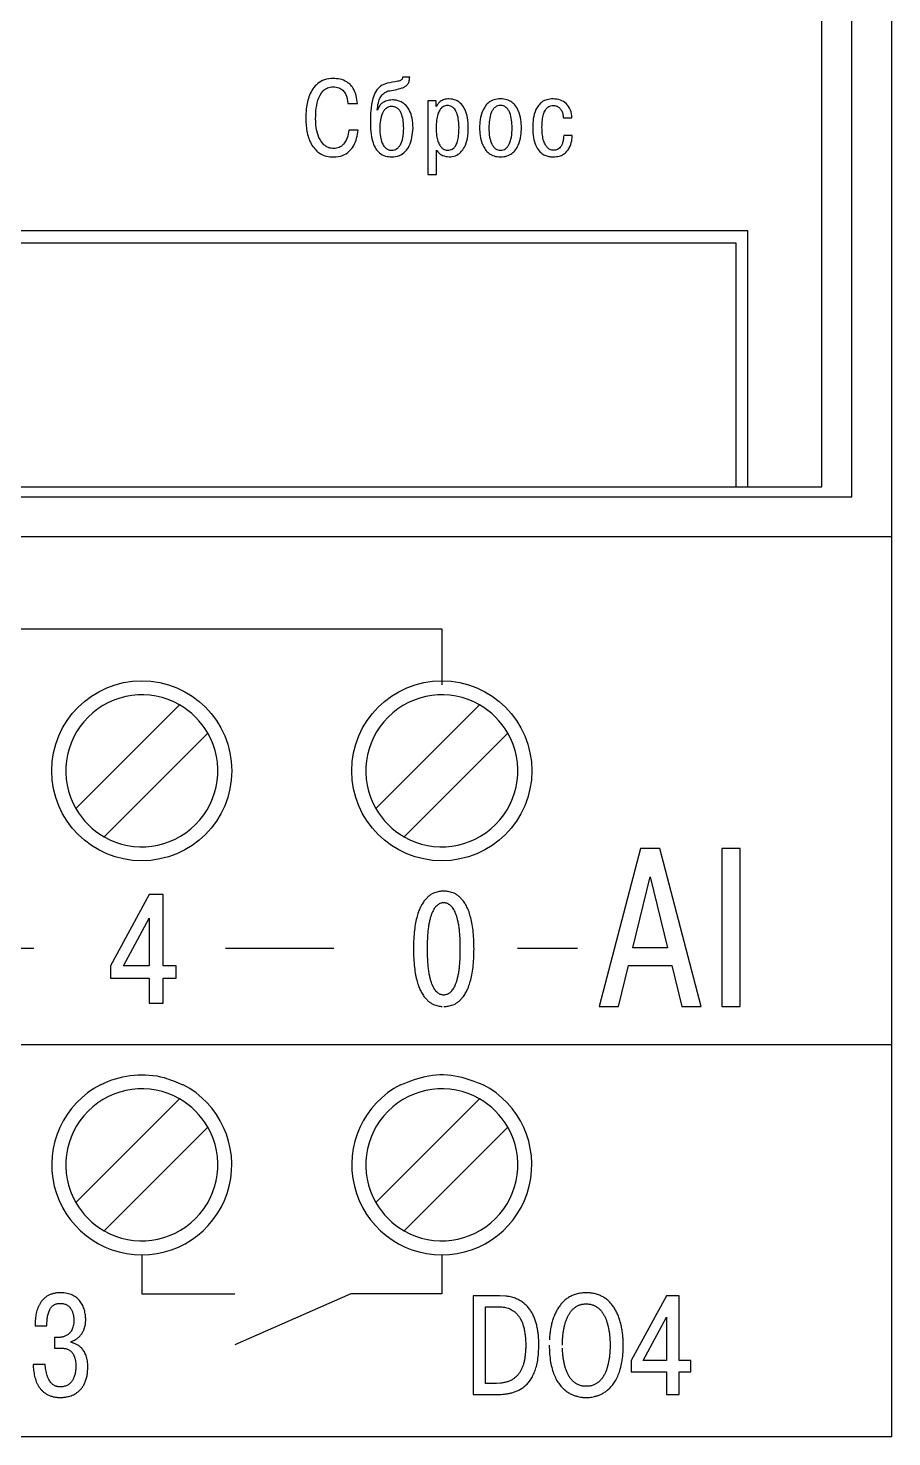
# Model space of a CAD drawing. Header units: millimetres. Extents: x 3520 to 8864, y 403 to 1747.
# Drawn here: x 5651.25 to 5672.84, y 1207 to 1242.22 of the extents above; entities that cross this region are included whole.
import ezdxf

# ---------------------------------------------------------------- set-up
doc = ezdxf.new("R2010")
doc.units = ezdxf.units.MM

msp = doc.modelspace()

# ---------------------------------------------------------------- linework, layer by layer
for p, q in [((5672.842, 1229.5), (5672.842, 1274.5)), ((5671.842, 1230.5), (5671.842, 1273.5)), ((5671.092, 1230.751), (5671.092, 1273.251)), ((5660.79, 1240.991), (5660.612, 1240.991)), ((5659.247, 1240.332), (5659.483, 1240.332)), ((5661.239, 1240.396), (5661.239, 1238.562)), ((5661.451, 1240.396), (5661.239, 1240.396)), ((5661.451, 1240.258), (5661.451, 1240.396)), ((5659.985, 1240.166), (5659.98, 1240.166)), ((5661.456, 1240.258), (5661.451, 1240.258)), ((5664.631, 1239.975), (5664.845, 1239.975)), ((5659.501, 1239.666), (5659.266, 1239.666)), ((5664.853, 1239.531), (5664.639, 1239.531)), ((5661.462, 1238.562), (5661.462, 1239.166)), ((5661.239, 1238.562), (5661.462, 1238.562)), ((5669.242, 1237.151), (5633.843, 1237.151)), ((5669.242, 1230.751), (5669.242, 1237.151)), ((5633.843, 1236.851), (5668.942, 1236.851)), ((5668.942, 1236.851), (5668.942, 1230.751)), ((5568.842, 1230.5), (5671.842, 1230.5)), ((5604.242, 1230.751), (5668.942, 1230.751)), ((5668.942, 1230.751), (5669.242, 1230.751)), ((5669.242, 1230.751), (5671.092, 1230.751)), ((5672.842, 1229.5), (5567.842, 1229.5)), ((5672.842, 1207), (5672.842, 1229.5)), ((5646.563, 1227.2), (5661.595, 1227.2)), ((5661.595, 1227.2), (5661.592, 1225.8)), ((5655.034, 1225.3), (5652.442, 1222.707)), ((5662.534, 1225.3), (5659.942, 1222.707)), ((5653.149, 1222), (5655.741, 1224.593)), ((5660.649, 1222), (5663.241, 1224.593)), ((5666.56, 1221.712), (5665.527, 1217.761)), ((5667.042, 1221.712), (5666.56, 1221.712)), ((5668.074, 1217.761), (5667.042, 1221.712)), ((5669.048, 1221.712), (5668.592, 1221.712)), ((5668.592, 1221.712), (5668.592, 1217.761)), ((5669.048, 1217.761), (5669.048, 1221.712)), ((5666.365, 1219.228), (5666.801, 1221.001)), ((5666.801, 1221.001), (5667.237, 1219.228)), ((5654.28, 1220.558), (5653.306, 1218.773)), ((5654.625, 1220.558), (5654.28, 1220.558)), ((5654.625, 1218.777), (5654.625, 1220.558)), ((5653.636, 1218.777), (5654.28, 1219.965)), ((5654.28, 1219.965), (5654.28, 1218.777)), ((5648.687, 1219.215), (5651.396, 1219.215)), ((5656.187, 1219.215), (5658.896, 1219.215)), ((5663.487, 1219.215), (5664.987, 1219.215)), ((5667.237, 1219.228), (5666.365, 1219.228)), ((5653.306, 1218.773), (5653.306, 1218.467)), ((5654.28, 1218.777), (5653.636, 1218.777)), ((5654.951, 1218.777), (5654.625, 1218.777)), ((5654.951, 1218.467), (5654.951, 1218.777)), ((5666.005, 1217.761), (5666.262, 1218.782)), ((5666.262, 1218.782), (5667.34, 1218.782)), ((5667.34, 1218.782), (5667.596, 1217.761)), ((5653.306, 1218.467), (5654.28, 1218.467)), ((5654.28, 1218.467), (5654.28, 1217.842)), ((5654.625, 1218.467), (5654.951, 1218.467)), ((5654.625, 1217.842), (5654.625, 1218.467)), ((5654.28, 1217.842), (5654.625, 1217.842)), ((5665.527, 1217.761), (5666.005, 1217.761)), ((5667.596, 1217.761), (5668.074, 1217.761)), ((5668.592, 1217.761), (5669.048, 1217.761)), ((5672.842, 1216.8), (5585.342, 1216.8)), ((5655.034, 1215.45), (5652.442, 1212.857)), ((5662.534, 1215.45), (5659.942, 1212.857)), ((5653.149, 1212.15), (5655.741, 1214.743)), ((5660.649, 1212.15), (5663.241, 1214.743)), ((5654.092, 1211.53), (5654.092, 1210.572)), ((5661.592, 1211.53), (5661.592, 1210.572)), ((5654.092, 1210.572), (5656.419, 1210.572)), ((5659.319, 1210.572), (5656.419, 1209.303)), ((5661.592, 1210.572), (5659.319, 1210.572)), ((5663.04, 1210.528), (5662.374, 1210.528)), ((5662.374, 1210.528), (5662.374, 1208.058)), ((5663.182, 1210.52), (5663.04, 1210.528)), ((5667.21, 1210.528), (5666.324, 1208.905)), ((5667.524, 1210.528), (5667.21, 1210.528)), ((5667.524, 1208.909), (5667.524, 1210.528)), ((5662.687, 1208.337), (5662.687, 1210.249)), ((5662.687, 1210.249), (5663.03, 1210.249)), ((5651.424, 1209.843), (5651.423, 1209.776)), ((5651.423, 1209.776), (5651.719, 1209.776)), ((5666.624, 1208.909), (5667.21, 1209.988)), ((5667.21, 1209.988), (5667.21, 1208.909)), ((5651.906, 1209.484), (5651.906, 1209.215)), ((5651.981, 1209.484), (5651.906, 1209.484)), ((5652, 1209.484), (5651.981, 1209.484)), ((5652.326, 1209.357), (5652.326, 1209.385)), ((5652.359, 1209.349), (5652.326, 1209.357)), ((5651.906, 1209.215), (5652.083, 1209.215)), ((5651.681, 1208.81), (5651.377, 1208.81)), ((5651.688, 1208.719), (5651.681, 1208.81)), ((5666.324, 1208.905), (5666.324, 1208.626)), ((5666.324, 1208.626), (5667.21, 1208.626)), ((5667.21, 1208.909), (5666.624, 1208.909)), ((5667.21, 1208.626), (5667.21, 1208.058)), ((5667.82, 1208.909), (5667.524, 1208.909)), ((5667.524, 1208.626), (5667.82, 1208.626)), ((5667.524, 1208.058), (5667.524, 1208.626)), ((5667.82, 1208.626), (5667.82, 1208.909)), ((5662.956, 1208.337), (5662.687, 1208.337)), ((5663.059, 1208.342), (5662.956, 1208.337)), ((5662.374, 1208.058), (5662.949, 1208.058)), ((5667.21, 1208.058), (5667.524, 1208.058)), ((5672.842, 1207), (5567.842, 1207))]:
    msp.add_line(p, q)
for centre in [(5654.092, 1223.65), (5661.592, 1223.65)]:
    msp.add_circle(centre, 2.25)
for centre, radius, start, end in [((5654.092, 1223.65), 1.9, 60.2575, 209.7425), ((5661.592, 1223.65), 1.9, 60.2575, 209.7425), ((5654.092, 1223.65), 1.9, 29.7425, 60.2575), ((5661.592, 1223.65), 1.9, 29.7425, 60.2575), ((5654.092, 1223.65), 1.9, 240.2575, 29.7425), ((5661.592, 1223.65), 1.9, 240.2575, 29.7425), ((5654.092, 1223.65), 1.9, 209.7425, 240.2575), ((5661.592, 1223.65), 1.9, 209.7425, 240.2575), ((5654.092, 1213.8), 2.25, 117.266, 62.734), ((5654.092, 1213.8), 1.9, 60.2575, 209.7425), ((5661.592, 1213.8), 2.25, 117.266, 62.734), ((5661.592, 1213.8), 1.9, 60.2575, 209.7425), ((5654.092, 1213.8), 1.9, 29.7425, 60.2575), ((5661.592, 1213.8), 1.9, 29.7425, 60.2575), ((5654.092, 1213.8), 1.9, 240.2575, 29.7425), ((5661.592, 1213.8), 1.9, 240.2575, 29.7425), ((5654.092, 1213.8), 1.9, 209.7425, 240.2575), ((5661.592, 1213.8), 1.9, 209.7425, 240.2575)]:
    msp.add_arc(centre, radius, start, end)
for points, knots in [([(5658.877, 1240.959), (5658.802, 1240.954), (5658.663, 1240.943), (5658.485, 1240.843), (5658.362, 1240.704), (5658.256, 1240.491), (5658.199, 1240.232), (5658.194, 1240.031), (5658.192, 1239.946)], [0, 0, 0, 0, 0.161685, 0.300123, 0.431374, 0.562492, 0.814301, 1, 1, 1, 1]), ([(5658.438, 1239.957), (5658.439, 1240.021), (5658.443, 1240.175), (5658.484, 1240.416), (5658.583, 1240.625), (5658.736, 1240.736), (5658.828, 1240.746), (5658.877, 1240.75)], [0, 0, 0, 0, 0.191085, 0.459427, 0.726735, 0.856343, 1, 1, 1, 1]), ([(5659.483, 1240.332), (5659.476, 1240.398), (5659.463, 1240.518), (5659.404, 1240.675), (5659.322, 1240.793), (5659.206, 1240.888), (5659.054, 1240.95), (5658.935, 1240.956), (5658.877, 1240.959)], [0, 0, 0, 0, 0.201882, 0.367669, 0.50901, 0.636291, 0.823212, 1, 1, 1, 1]), ([(5658.877, 1240.75), (5658.924, 1240.747), (5659.011, 1240.739), (5659.119, 1240.67), (5659.215, 1240.538), (5659.234, 1240.416), (5659.247, 1240.332)], [0, 0, 0, 0, 0.226398, 0.416227, 0.596291, 1, 1, 1, 1]), ([(5660.229, 1240.843), (5660.171, 1240.821), (5660.057, 1240.778), (5659.932, 1240.634), (5659.811, 1240.322), (5659.809, 1240.046), (5659.808, 1239.835)], [0, 0, 0, 0, 0.156357, 0.304653, 0.469984, 1, 1, 1, 1]), ([(5660.612, 1240.991), (5660.612, 1240.982), (5660.611, 1240.963), (5660.599, 1240.939), (5660.576, 1240.917), (5660.538, 1240.9), (5660.421, 1240.874), (5660.316, 1240.857), (5660.229, 1240.843)], [0, 0, 0, 0, 0.065345, 0.123111, 0.181218, 0.279945, 0.397841, 1, 1, 1, 1]), ([(5660.25, 1240.647), (5660.367, 1240.665), (5660.511, 1240.688), (5660.672, 1240.75), (5660.737, 1240.804), (5660.781, 1240.888), (5660.787, 1240.954), (5660.79, 1240.991)], [0, 0, 0, 0, 0.497564, 0.611791, 0.722932, 0.845255, 1, 1, 1, 1]), ([(5659.98, 1240.166), (5659.986, 1240.228), (5659.997, 1240.343), (5660.05, 1240.49), (5660.138, 1240.595), (5660.212, 1240.63), (5660.25, 1240.647)], [0, 0, 0, 0, 0.317937, 0.588625, 0.786846, 1, 1, 1, 1]), ([(5660.358, 1240.422), (5660.334, 1240.421), (5660.265, 1240.417), (5660.17, 1240.388), (5660.082, 1240.332), (5660.019, 1240.261), (5659.997, 1240.199), (5659.985, 1240.166)], [0, 0, 0, 0, 0.149896, 0.427307, 0.59827, 0.78505, 1, 1, 1, 1]), ([(5660.872, 1239.716), (5660.868, 1239.801), (5660.862, 1239.951), (5660.8, 1240.145), (5660.711, 1240.278), (5660.608, 1240.361), (5660.507, 1240.404), (5660.424, 1240.42), (5660.377, 1240.422), (5660.358, 1240.422)], [0, 0, 0, 0, 0.259623, 0.457614, 0.613436, 0.742107, 0.855309, 0.944428, 1, 1, 1, 1]), ([(5661.771, 1240.449), (5661.73, 1240.446), (5661.653, 1240.44), (5661.559, 1240.39), (5661.494, 1240.329), (5661.469, 1240.282), (5661.456, 1240.258)], [0, 0, 0, 0, 0.312567, 0.591526, 0.798291, 1, 1, 1, 1]), ([(5662.255, 1239.724), (5662.252, 1239.808), (5662.246, 1239.961), (5662.186, 1240.164), (5662.088, 1240.322), (5661.945, 1240.43), (5661.829, 1240.443), (5661.771, 1240.449)], [0, 0, 0, 0, 0.259552, 0.470405, 0.645128, 0.824698, 1, 1, 1, 1]), ([(5663.059, 1240.449), (5663.005, 1240.445), (5662.904, 1240.438), (5662.772, 1240.371), (5662.678, 1240.275), (5662.594, 1240.127), (5662.544, 1239.939), (5662.538, 1239.791), (5662.536, 1239.726)], [0, 0, 0, 0, 0.161761, 0.300315, 0.4301, 0.558384, 0.805898, 1, 1, 1, 1]), ([(5663.583, 1239.726), (5663.581, 1239.791), (5663.575, 1239.939), (5663.525, 1240.127), (5663.441, 1240.275), (5663.347, 1240.371), (5663.215, 1240.438), (5663.114, 1240.445), (5663.059, 1240.449)], [0, 0, 0, 0, 0.194102, 0.441616, 0.5699, 0.699685, 0.838239, 1, 1, 1, 1]), ([(5664.374, 1240.449), (5664.322, 1240.445), (5664.225, 1240.439), (5664.099, 1240.378), (5664.006, 1240.29), (5663.922, 1240.148), (5663.871, 1239.958), (5663.866, 1239.806), (5663.864, 1239.734)], [0, 0, 0, 0, 0.156816, 0.290647, 0.415232, 0.5387, 0.784547, 1, 1, 1, 1]), ([(5664.845, 1239.975), (5664.838, 1240.041), (5664.824, 1240.173), (5664.714, 1240.332), (5664.555, 1240.433), (5664.437, 1240.443), (5664.374, 1240.449)], [0, 0, 0, 0, 0.264275, 0.528627, 0.747973, 1, 1, 1, 1]), ([(5660.343, 1240.258), (5660.316, 1240.256), (5660.265, 1240.252), (5660.197, 1240.214), (5660.144, 1240.159), (5660.056, 1240.005), (5660.048, 1239.851), (5660.041, 1239.724)], [0, 0, 0, 0, 0.116773, 0.224961, 0.335068, 0.453053, 1, 1, 1, 1]), ([(5660.639, 1239.716), (5660.634, 1239.83), (5660.628, 1239.974), (5660.559, 1240.131), (5660.507, 1240.2), (5660.432, 1240.25), (5660.374, 1240.255), (5660.343, 1240.258)], [0, 0, 0, 0, 0.49179, 0.621781, 0.744982, 0.866204, 1, 1, 1, 1]), ([(5661.731, 1240.285), (5661.715, 1240.284), (5661.68, 1240.281), (5661.629, 1240.26), (5661.58, 1240.223), (5661.53, 1240.158), (5661.486, 1240.054), (5661.456, 1239.901), (5661.453, 1239.784), (5661.451, 1239.719)], [0, 0, 0, 0, 0.072335, 0.148896, 0.233868, 0.333119, 0.498771, 0.716481, 1, 1, 1, 1]), ([(5662.022, 1239.724), (5662.02, 1239.801), (5662.016, 1239.932), (5661.971, 1240.099), (5661.909, 1240.203), (5661.843, 1240.256), (5661.786, 1240.281), (5661.749, 1240.284), (5661.731, 1240.285)], [0, 0, 0, 0, 0.329342, 0.565666, 0.735759, 0.839539, 0.926459, 1, 1, 1, 1]), ([(5663.059, 1240.285), (5663.033, 1240.282), (5662.982, 1240.278), (5662.914, 1240.236), (5662.864, 1240.176), (5662.782, 1240.013), (5662.774, 1239.856), (5662.768, 1239.726)], [0, 0, 0, 0, 0.113892, 0.220524, 0.331339, 0.451707, 1, 1, 1, 1]), ([(5663.35, 1239.726), (5663.345, 1239.856), (5663.337, 1240.013), (5663.255, 1240.176), (5663.204, 1240.236), (5663.137, 1240.278), (5663.086, 1240.282), (5663.059, 1240.285)], [0, 0, 0, 0, 0.548293, 0.668661, 0.779475, 0.886108, 1, 1, 1, 1]), ([(5664.096, 1239.734), (5664.098, 1239.798), (5664.101, 1239.909), (5664.128, 1240.057), (5664.169, 1240.159), (5664.218, 1240.223), (5664.282, 1240.273), (5664.339, 1240.28), (5664.377, 1240.285)], [0, 0, 0, 0, 0.2757151, 0.4890738, 0.6526699, 0.7518483, 0.8386581, 1, 1, 1, 1]), ([(5664.377, 1240.285), (5664.405, 1240.282), (5664.459, 1240.277), (5664.53, 1240.233), (5664.584, 1240.167), (5664.621, 1240.078), (5664.628, 1240.01), (5664.631, 1239.975)], [0, 0, 0, 0, 0.188628, 0.363627, 0.540975, 0.762892, 1, 1, 1, 1]), ([(5658.192, 1239.946), (5658.198, 1239.829), (5658.21, 1239.603), (5658.322, 1239.288), (5658.51, 1239.089), (5658.71, 1239.007), (5658.823, 1239), (5658.882, 1238.996)], [0, 0, 0, 0, 0.266687, 0.514446, 0.744512, 0.865166, 1, 1, 1, 1]), ([(5658.89, 1239.205), (5658.847, 1239.21), (5658.757, 1239.22), (5658.634, 1239.303), (5658.527, 1239.448), (5658.45, 1239.673), (5658.442, 1239.854), (5658.438, 1239.957)], [0, 0, 0, 0, 0.1338364, 0.2763525, 0.4416454, 0.6847323, 1, 1, 1, 1]), ([(5658.882, 1238.996), (5658.961, 1239.002), (5659.106, 1239.014), (5659.284, 1239.127), (5659.444, 1239.337), (5659.478, 1239.532), (5659.501, 1239.666)], [0, 0, 0, 0, 0.231471, 0.424592, 0.60555, 1, 1, 1, 1]), ([(5659.266, 1239.666), (5659.257, 1239.6), (5659.24, 1239.474), (5659.152, 1239.322), (5659.029, 1239.222), (5658.937, 1239.211), (5658.89, 1239.205)], [0, 0, 0, 0, 0.301787, 0.581305, 0.787616, 1, 1, 1, 1]), ([(5659.808, 1239.835), (5659.811, 1239.743), (5659.815, 1239.579), (5659.861, 1239.364), (5659.932, 1239.207), (5660.035, 1239.084), (5660.177, 1239.008), (5660.288, 1239.001), (5660.34, 1238.998)], [0, 0, 0, 0, 0.246521, 0.437183, 0.585314, 0.704661, 0.86134, 1, 1, 1, 1]), ([(5660.041, 1239.724), (5660.043, 1239.649), (5660.047, 1239.52), (5660.09, 1239.355), (5660.151, 1239.25), (5660.218, 1239.194), (5660.281, 1239.167), (5660.323, 1239.164), (5660.343, 1239.163)], [0, 0, 0, 0, 0.316485, 0.547401, 0.71687, 0.822996, 0.915658, 1, 1, 1, 1]), ([(5660.34, 1238.998), (5660.406, 1239.005), (5660.53, 1239.016), (5660.685, 1239.123), (5660.841, 1239.347), (5660.859, 1239.561), (5660.872, 1239.716)], [0, 0, 0, 0, 0.195405, 0.369813, 0.546, 1, 1, 1, 1]), ([(5660.343, 1239.163), (5660.364, 1239.165), (5660.406, 1239.168), (5660.465, 1239.195), (5660.517, 1239.24), (5660.579, 1239.329), (5660.631, 1239.491), (5660.636, 1239.634), (5660.639, 1239.716)], [0, 0, 0, 0, 0.091434, 0.181564, 0.276882, 0.383398, 0.647225, 1, 1, 1, 1]), ([(5661.451, 1239.719), (5661.453, 1239.656), (5661.456, 1239.545), (5661.487, 1239.4), (5661.533, 1239.295), (5661.588, 1239.226), (5661.646, 1239.185), (5661.698, 1239.166), (5661.729, 1239.164), (5661.742, 1239.163)], [0, 0, 0, 0, 0.273283, 0.481902, 0.640552, 0.762927, 0.863896, 0.943183, 1, 1, 1, 1]), ([(5661.742, 1239.163), (5661.78, 1239.168), (5661.838, 1239.175), (5661.902, 1239.227), (5661.951, 1239.293), (5661.991, 1239.397), (5662.018, 1239.546), (5662.021, 1239.66), (5662.022, 1239.724)], [0, 0, 0, 0, 0.160915, 0.247458, 0.346635, 0.510589, 0.724351, 1, 1, 1, 1]), ([(5661.774, 1238.998), (5661.828, 1239.004), (5661.933, 1239.014), (5662.07, 1239.108), (5662.175, 1239.258), (5662.244, 1239.47), (5662.251, 1239.635), (5662.255, 1239.724)], [0, 0, 0, 0, 0.165111, 0.322909, 0.492746, 0.724764, 1, 1, 1, 1]), ([(5662.536, 1239.726), (5662.538, 1239.662), (5662.544, 1239.513), (5662.594, 1239.325), (5662.678, 1239.175), (5662.772, 1239.078), (5662.904, 1239.01), (5663.005, 1239.002), (5663.059, 1238.998)], [0, 0, 0, 0, 0.193036, 0.441494, 0.570386, 0.700497, 0.838875, 1, 1, 1, 1]), ([(5662.768, 1239.726), (5662.771, 1239.648), (5662.776, 1239.507), (5662.823, 1239.344), (5662.882, 1239.249), (5662.933, 1239.2), (5662.993, 1239.168), (5663.037, 1239.165), (5663.059, 1239.163)], [0, 0, 0, 0, 0.33786, 0.604173, 0.713981, 0.812283, 0.904985, 1, 1, 1, 1]), ([(5663.059, 1238.998), (5663.114, 1239.002), (5663.215, 1239.01), (5663.347, 1239.078), (5663.441, 1239.175), (5663.525, 1239.325), (5663.575, 1239.513), (5663.581, 1239.662), (5663.583, 1239.726)], [0, 0, 0, 0, 0.161126, 0.299503, 0.429614, 0.558506, 0.806964, 1, 1, 1, 1]), ([(5663.059, 1239.163), (5663.082, 1239.165), (5663.126, 1239.168), (5663.186, 1239.2), (5663.237, 1239.249), (5663.296, 1239.344), (5663.342, 1239.507), (5663.348, 1239.648), (5663.35, 1239.726)], [0, 0, 0, 0, 0.095016, 0.187718, 0.28602, 0.395828, 0.662141, 1, 1, 1, 1]), ([(5663.864, 1239.734), (5663.867, 1239.647), (5663.872, 1239.493), (5663.929, 1239.293), (5664.011, 1239.154), (5664.111, 1239.065), (5664.214, 1239.019), (5664.306, 1239), (5664.361, 1238.999), (5664.385, 1238.998)], [0, 0, 0, 0, 0.256809, 0.451819, 0.603209, 0.726865, 0.837345, 0.930327, 1, 1, 1, 1]), ([(5664.39, 1239.163), (5664.375, 1239.164), (5664.341, 1239.166), (5664.288, 1239.186), (5664.231, 1239.226), (5664.177, 1239.296), (5664.132, 1239.403), (5664.101, 1239.554), (5664.098, 1239.669), (5664.096, 1239.734)], [0, 0, 0, 0, 0.064115, 0.142464, 0.236685, 0.353705, 0.512625, 0.72311, 1, 1, 1, 1]), ([(5664.385, 1238.998), (5664.433, 1239.002), (5664.522, 1239.007), (5664.638, 1239.059), (5664.723, 1239.133), (5664.797, 1239.245), (5664.842, 1239.381), (5664.85, 1239.487), (5664.853, 1239.531)], [0, 0, 0, 0, 0.1812342, 0.3332755, 0.4702095, 0.5998816, 0.8357036, 1, 1, 1, 1]), ([(5664.639, 1239.531), (5664.637, 1239.494), (5664.633, 1239.427), (5664.61, 1239.338), (5664.576, 1239.269), (5664.534, 1239.219), (5664.487, 1239.185), (5664.438, 1239.166), (5664.405, 1239.164), (5664.39, 1239.163)], [0, 0, 0, 0, 0.224078, 0.406951, 0.557971, 0.685857, 0.802689, 0.906918, 1, 1, 1, 1]), ([(5661.462, 1239.166), (5661.48, 1239.139), (5661.519, 1239.085), (5661.626, 1239.017), (5661.717, 1239.006), (5661.774, 1238.998)], [0, 0, 0, 0, 0.261883, 0.538491, 1, 1, 1, 1]), ([(5653.061, 1215.8), (5653.097, 1215.818), (5653.358, 1215.947), (5653.894, 1216.082), (5654.58, 1216.035), (5654.967, 1215.867), (5655.122, 1215.8)], [0, 0, 0, 0, 0.057003, 0.409794, 0.762845, 1, 1, 1, 1]), ([(5660.561, 1215.8), (5660.791, 1215.891), (5661.254, 1216.075), (5661.991, 1216.059), (5662.422, 1215.882), (5662.622, 1215.8)], [0, 0, 0, 0, 0.346267, 0.696937, 1, 1, 1, 1])]:
    msp.add_open_spline(points, degree=3, knots=knots)
for points in [[(5661.64, 1217.76), (5661.679, 1217.761), (5661.726, 1217.764), (5661.779, 1217.773), (5661.837, 1217.788), (5661.898, 1217.812), (5661.962, 1217.846), (5662.025, 1217.893), (5662.088, 1217.954), (5662.149, 1218.032), (5662.207, 1218.129), (5662.259, 1218.245), (5662.305, 1218.384), (5662.343, 1218.547), (5662.372, 1218.736), (5662.39, 1218.953), (5662.397, 1219.2), (5662.39, 1219.447), (5662.372, 1219.664), (5662.343, 1219.853), (5662.305, 1220.016), (5662.259, 1220.155), (5662.207, 1220.271), (5662.149, 1220.368), (5662.088, 1220.445), (5662.025, 1220.507), (5661.962, 1220.554), (5661.898, 1220.588), (5661.837, 1220.612), (5661.779, 1220.627), (5661.726, 1220.636), (5661.679, 1220.639), (5661.64, 1220.64), (5661.601, 1220.639), (5661.554, 1220.636), (5661.501, 1220.627), (5661.443, 1220.612), (5661.382, 1220.588), (5661.319, 1220.554), (5661.255, 1220.507), (5661.192, 1220.445), (5661.131, 1220.368), (5661.074, 1220.271), (5661.021, 1220.155), (5660.975, 1220.016), (5660.937, 1219.853), (5660.908, 1219.664), (5660.89, 1219.447), (5660.883, 1219.2), (5660.89, 1218.953), (5660.908, 1218.736), (5660.937, 1218.547), (5660.975, 1218.384), (5661.021, 1218.245), (5661.074, 1218.129), (5661.131, 1218.032), (5661.192, 1217.954), (5661.255, 1217.893), (5661.319, 1217.846), (5661.382, 1217.812), (5661.443, 1217.788), (5661.501, 1217.773), (5661.554, 1217.764), (5661.601, 1217.761)], [(5661.64, 1218.051), (5661.603, 1218.054), (5661.566, 1218.063), (5661.528, 1218.078), (5661.492, 1218.101), (5661.456, 1218.131), (5661.422, 1218.171), (5661.389, 1218.219), (5661.358, 1218.278), (5661.33, 1218.348), (5661.304, 1218.429), (5661.281, 1218.523), (5661.262, 1218.629), (5661.246, 1218.75), (5661.235, 1218.885), (5661.227, 1219.035), (5661.225, 1219.2), (5661.227, 1219.366), (5661.235, 1219.516), (5661.246, 1219.651), (5661.262, 1219.771), (5661.281, 1219.878), (5661.304, 1219.971), (5661.33, 1220.053), (5661.358, 1220.122), (5661.389, 1220.181), (5661.422, 1220.23), (5661.456, 1220.269), (5661.492, 1220.3), (5661.528, 1220.322), (5661.566, 1220.338), (5661.603, 1220.346), (5661.64, 1220.349), (5661.677, 1220.346), (5661.715, 1220.338), (5661.752, 1220.322), (5661.789, 1220.3), (5661.824, 1220.269), (5661.859, 1220.23), (5661.891, 1220.181), (5661.922, 1220.122), (5661.95, 1220.053), (5661.976, 1219.971), (5661.999, 1219.878), (5662.018, 1219.771), (5662.034, 1219.651), (5662.046, 1219.516), (5662.053, 1219.366), (5662.055, 1219.2), (5662.053, 1219.035), (5662.046, 1218.885), (5662.034, 1218.75), (5662.018, 1218.629), (5661.999, 1218.523), (5661.976, 1218.429), (5661.95, 1218.348), (5661.922, 1218.278), (5661.891, 1218.219), (5661.859, 1218.171), (5661.824, 1218.131), (5661.789, 1218.101), (5661.752, 1218.078), (5661.715, 1218.063), (5661.677, 1218.054), (5661.64, 1218.051)], [(5652.326, 1209.385), (5652.371, 1209.4), (5652.413, 1209.419), (5652.452, 1209.441), (5652.487, 1209.466), (5652.52, 1209.495), (5652.55, 1209.525), (5652.577, 1209.559), (5652.601, 1209.594), (5652.622, 1209.631), (5652.64, 1209.67), (5652.655, 1209.711), (5652.668, 1209.752), (5652.678, 1209.794), (5652.684, 1209.837), (5652.688, 1209.881), (5652.69, 1209.925), (5652.688, 1209.986), (5652.682, 1210.048), (5652.672, 1210.109), (5652.658, 1210.169), (5652.639, 1210.227), (5652.615, 1210.283), (5652.586, 1210.336), (5652.552, 1210.386), (5652.512, 1210.432), (5652.467, 1210.474), (5652.415, 1210.511), (5652.358, 1210.542), (5652.294, 1210.568), (5652.223, 1210.586), (5652.146, 1210.598), (5652.062, 1210.602), (5651.966, 1210.597), (5651.88, 1210.581), (5651.804, 1210.556), (5651.735, 1210.522), (5651.675, 1210.48), (5651.623, 1210.432), (5651.578, 1210.378), (5651.54, 1210.319), (5651.508, 1210.256), (5651.482, 1210.19), (5651.462, 1210.121), (5651.446, 1210.051), (5651.435, 1209.981), (5651.428, 1209.911), (5651.424, 1209.843)], [(5662.949, 1208.058), (5663.032, 1208.06), (5663.118, 1208.065), (5663.207, 1208.075), (5663.297, 1208.091), (5663.387, 1208.116), (5663.476, 1208.149), (5663.562, 1208.193), (5663.644, 1208.249), (5663.722, 1208.319), (5663.793, 1208.404), (5663.856, 1208.504), (5663.911, 1208.623), (5663.956, 1208.76), (5663.989, 1208.918), (5664.01, 1209.097), (5664.017, 1209.3), (5664.015, 1209.409), (5664.008, 1209.519), (5663.995, 1209.628), (5663.976, 1209.736), (5663.951, 1209.841), (5663.918, 1209.943), (5663.877, 1210.04), (5663.827, 1210.131), (5663.768, 1210.215), (5663.698, 1210.292), (5663.619, 1210.36), (5663.528, 1210.417), (5663.425, 1210.464), (5663.31, 1210.499), (5663.182, 1210.52)], [(5664.278, 1209.293), (5664.287, 1209.067), (5664.312, 1208.868), (5664.351, 1208.695), (5664.402, 1208.547), (5664.463, 1208.42), (5664.532, 1208.314), (5664.607, 1208.227), (5664.685, 1208.157), (5664.766, 1208.101), (5664.845, 1208.059), (5664.923, 1208.029), (5664.996, 1208.008), (5665.063, 1207.994), (5665.121, 1207.987), (5665.168, 1207.984), (5665.203, 1207.984), (5665.238, 1207.984), (5665.285, 1207.987), (5665.343, 1207.994), (5665.41, 1208.008), (5665.483, 1208.029), (5665.56, 1208.059), (5665.64, 1208.101), (5665.72, 1208.157), (5665.799, 1208.227), (5665.874, 1208.314), (5665.943, 1208.42), (5666.003, 1208.547), (5666.054, 1208.695), (5666.093, 1208.868), (5666.118, 1209.067), (5666.127, 1209.293), (5666.124, 1209.423), (5666.114, 1209.55), (5666.098, 1209.673), (5666.075, 1209.792), (5666.045, 1209.906), (5666.008, 1210.014), (5665.963, 1210.116), (5665.911, 1210.209), (5665.851, 1210.295), (5665.784, 1210.372), (5665.708, 1210.439), (5665.624, 1210.496), (5665.532, 1210.541), (5665.431, 1210.574), (5665.321, 1210.595), (5665.203, 1210.602), (5665.084, 1210.595), (5664.975, 1210.574), (5664.874, 1210.541), (5664.782, 1210.496), (5664.698, 1210.439), (5664.622, 1210.372), (5664.555, 1210.295), (5664.495, 1210.209), (5664.443, 1210.116), (5664.398, 1210.014), (5664.361, 1209.906), (5664.331, 1209.792), (5664.308, 1209.673), (5664.291, 1209.55), (5664.282, 1209.423)], [(5651.719, 1209.776), (5651.722, 1209.853), (5651.727, 1209.922), (5651.734, 1209.986), (5651.745, 1210.043), (5651.758, 1210.094), (5651.773, 1210.14), (5651.791, 1210.181), (5651.812, 1210.216), (5651.835, 1210.246), (5651.86, 1210.272), (5651.887, 1210.293), (5651.917, 1210.309), (5651.948, 1210.322), (5651.982, 1210.331), (5652.017, 1210.336), (5652.055, 1210.337), (5652.102, 1210.335), (5652.145, 1210.326), (5652.184, 1210.314), (5652.219, 1210.296), (5652.251, 1210.275), (5652.278, 1210.251), (5652.302, 1210.223), (5652.323, 1210.193), (5652.341, 1210.16), (5652.356, 1210.126), (5652.368, 1210.091), (5652.378, 1210.055), (5652.385, 1210.018), (5652.39, 1209.982), (5652.393, 1209.946), (5652.393, 1209.91), (5652.39, 1209.836), (5652.379, 1209.771), (5652.363, 1209.714), (5652.342, 1209.665), (5652.316, 1209.624), (5652.287, 1209.589), (5652.255, 1209.561), (5652.221, 1209.538), (5652.187, 1209.521), (5652.152, 1209.507), (5652.117, 1209.498), (5652.084, 1209.491), (5652.053, 1209.487), (5652.025, 1209.485), (5652, 1209.484)], [(5663.03, 1210.249), (5663.094, 1210.247), (5663.156, 1210.239), (5663.218, 1210.225), (5663.277, 1210.205), (5663.334, 1210.178), (5663.389, 1210.143), (5663.44, 1210.101), (5663.488, 1210.05), (5663.532, 1209.991), (5663.571, 1209.923), (5663.606, 1209.845), (5663.635, 1209.757), (5663.658, 1209.658), (5663.675, 1209.548), (5663.686, 1209.427), (5663.689, 1209.293), (5663.688, 1209.193), (5663.682, 1209.096), (5663.671, 1209.003), (5663.656, 1208.915), (5663.636, 1208.831), (5663.61, 1208.752), (5663.578, 1208.679), (5663.539, 1208.611), (5663.494, 1208.551), (5663.442, 1208.496), (5663.382, 1208.449), (5663.314, 1208.41), (5663.238, 1208.379), (5663.153, 1208.356), (5663.059, 1208.342)], [(5664.606, 1209.293), (5664.608, 1209.376), (5664.612, 1209.461), (5664.62, 1209.548), (5664.632, 1209.636), (5664.648, 1209.723), (5664.668, 1209.808), (5664.693, 1209.891), (5664.723, 1209.97), (5664.76, 1210.043), (5664.802, 1210.111), (5664.85, 1210.171), (5664.906, 1210.223), (5664.968, 1210.265), (5665.038, 1210.297), (5665.116, 1210.316), (5665.203, 1210.323), (5665.289, 1210.316), (5665.367, 1210.297), (5665.437, 1210.265), (5665.5, 1210.223), (5665.555, 1210.171), (5665.604, 1210.111), (5665.646, 1210.043), (5665.682, 1209.97), (5665.713, 1209.891), (5665.738, 1209.808), (5665.758, 1209.723), (5665.774, 1209.636), (5665.785, 1209.548), (5665.793, 1209.461), (5665.798, 1209.376), (5665.799, 1209.293), (5665.798, 1209.217), (5665.794, 1209.136), (5665.787, 1209.053), (5665.777, 1208.967), (5665.762, 1208.881), (5665.743, 1208.795), (5665.72, 1208.712), (5665.69, 1208.631), (5665.655, 1208.556), (5665.613, 1208.486), (5665.565, 1208.423), (5665.509, 1208.369), (5665.445, 1208.325), (5665.373, 1208.291), (5665.293, 1208.27), (5665.203, 1208.263), (5665.113, 1208.27), (5665.032, 1208.291), (5664.96, 1208.325), (5664.897, 1208.369), (5664.841, 1208.423), (5664.792, 1208.486), (5664.751, 1208.556), (5664.715, 1208.631), (5664.686, 1208.712), (5664.662, 1208.795), (5664.643, 1208.881), (5664.629, 1208.967), (5664.618, 1209.053), (5664.611, 1209.136), (5664.608, 1209.217)], [(5651.377, 1208.81), (5651.381, 1208.737), (5651.388, 1208.663), (5651.398, 1208.59), (5651.413, 1208.517), (5651.432, 1208.446), (5651.456, 1208.378), (5651.486, 1208.313), (5651.522, 1208.251), (5651.563, 1208.194), (5651.612, 1208.143), (5651.667, 1208.097), (5651.73, 1208.058), (5651.801, 1208.027), (5651.88, 1208.003), (5651.968, 1207.989), (5652.065, 1207.984), (5652.09, 1207.984), (5652.124, 1207.986), (5652.166, 1207.99), (5652.214, 1207.998), (5652.268, 1208.011), (5652.325, 1208.029), (5652.383, 1208.053), (5652.442, 1208.086), (5652.5, 1208.127), (5652.555, 1208.178), (5652.606, 1208.239), (5652.651, 1208.313), (5652.689, 1208.399), (5652.718, 1208.5), (5652.736, 1208.615), (5652.743, 1208.746), (5652.74, 1208.825), (5652.732, 1208.897), (5652.719, 1208.963), (5652.701, 1209.022), (5652.68, 1209.076), (5652.656, 1209.123), (5652.628, 1209.166), (5652.598, 1209.204), (5652.566, 1209.237), (5652.533, 1209.265), (5652.498, 1209.289), (5652.463, 1209.309), (5652.428, 1209.326), (5652.393, 1209.339), (5652.359, 1209.349)], [(5652.083, 1209.215), (5652.108, 1209.215), (5652.135, 1209.213), (5652.163, 1209.21), (5652.193, 1209.204), (5652.223, 1209.195), (5652.253, 1209.183), (5652.282, 1209.167), (5652.31, 1209.147), (5652.337, 1209.122), (5652.362, 1209.092), (5652.385, 1209.056), (5652.404, 1209.013), (5652.42, 1208.964), (5652.432, 1208.908), (5652.44, 1208.844), (5652.443, 1208.771), (5652.441, 1208.712), (5652.437, 1208.655), (5652.429, 1208.602), (5652.418, 1208.553), (5652.404, 1208.506), (5652.388, 1208.463), (5652.368, 1208.424), (5652.344, 1208.388), (5652.318, 1208.357), (5652.289, 1208.329), (5652.257, 1208.305), (5652.221, 1208.285), (5652.182, 1208.269), (5652.141, 1208.258), (5652.096, 1208.251), (5652.048, 1208.249), (5652.026, 1208.25), (5652.003, 1208.252), (5651.977, 1208.257), (5651.95, 1208.265), (5651.922, 1208.276), (5651.893, 1208.292), (5651.864, 1208.312), (5651.835, 1208.338), (5651.808, 1208.369), (5651.781, 1208.408), (5651.757, 1208.453), (5651.735, 1208.506), (5651.716, 1208.568), (5651.7, 1208.639), (5651.688, 1208.719)]]:
    msp.add_spline(points, degree=3)

doc.saveas('drawing.dxf')
